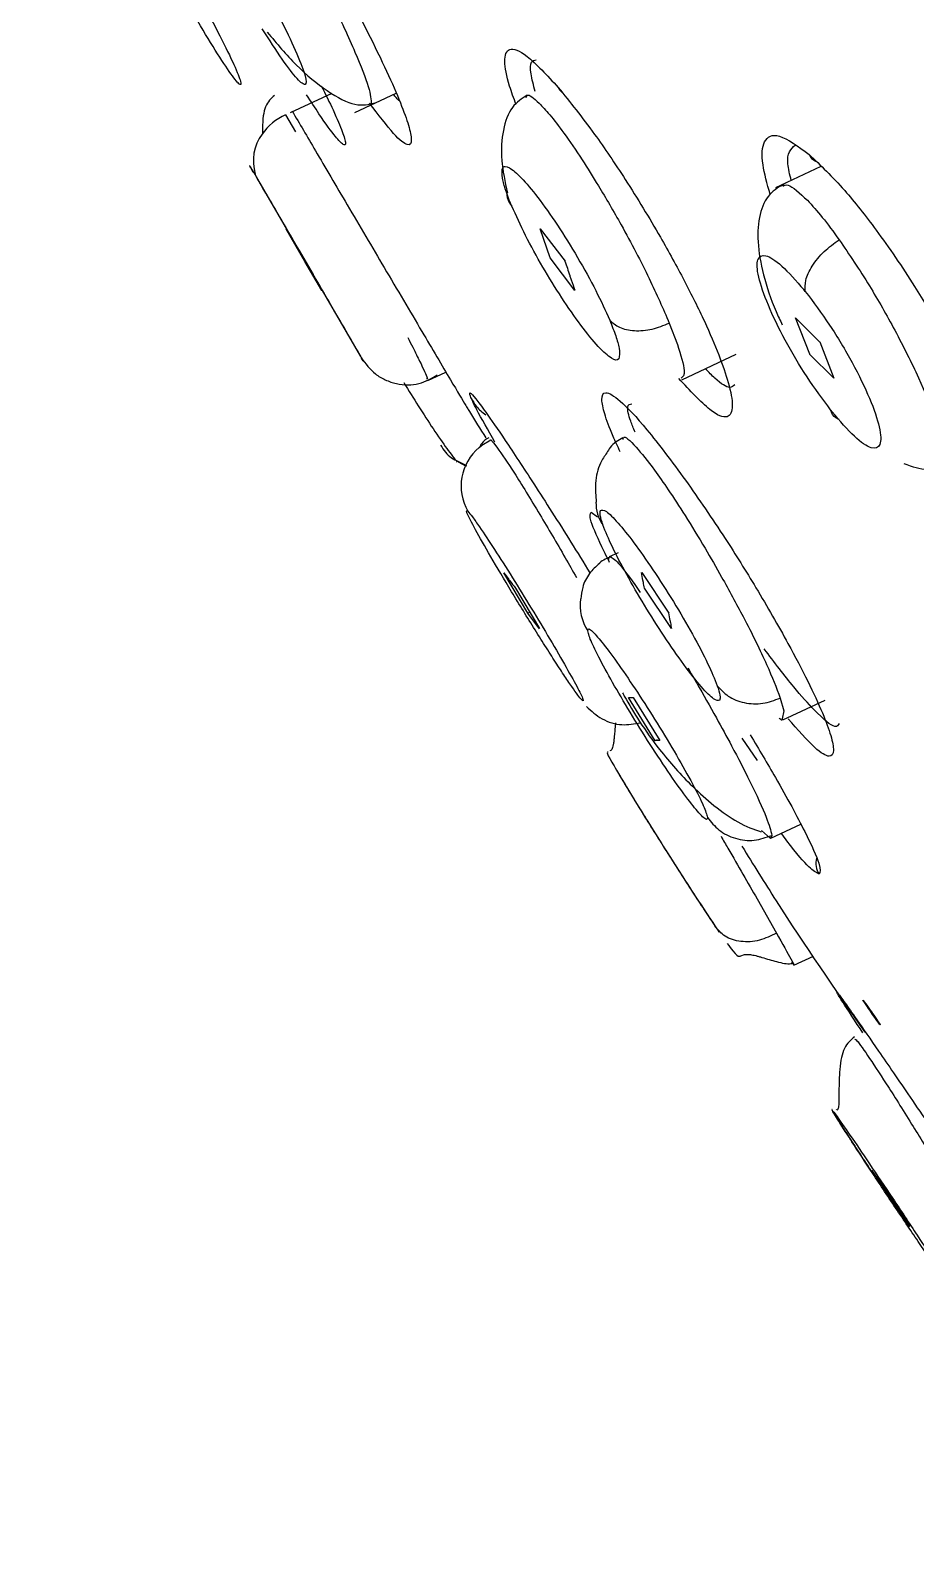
# Model space of a CAD drawing. Header units: millimetres. Extents: x 6110 to 6704, y -2661 to -1821.
# Drawn here: x 6568.863 to 6571.052, y -2184.865 to -2181.088 of the extents above; entities that cross this region are included whole.
import ezdxf

# ---------------------------------------------------------------- set-up
doc = ezdxf.new("R2010")
doc.units = ezdxf.units.MM
doc.header["$LTSCALE"] = 0.1
doc.layers.get('0').update_dxf_attribs({"lineweight": 15})

msp = doc.modelspace()

# ---------------------------------------------------------------- linework, layer by layer
at = {"linetype": 'Continuous', "lineweight": 25}
for p, q in [((6569.506, -2181.291), (6569.6092, -2181.2426)), ((6569.665, -2181.2908), (6569.7675, -2181.2428)), ((6569.4936, -2181.2967), (6569.5184, -2181.3385)), ((6570.8187, -2181.4243), (6570.706, -2181.4771)), ((6569.4262, -2181.4588), (6569.419, -2181.4431)), ((6569.4243, -2181.4556), (6569.5192, -2181.6187)), ((6569.5416, -2181.6593), (6569.4951, -2181.5791)), ((6569.4951, -2181.5791), (6569.5374, -2181.6515)), ((6570.1486, -2181.6504), (6570.1238, -2181.5782)), ((6570.1242, -2181.5783), (6570.1854, -2181.6586)), ((6569.5374, -2181.6506), (6569.5837, -2181.7309)), ((6570.2098, -2181.7307), (6570.1486, -2181.6504)), ((6569.5837, -2181.7313), (6569.5416, -2181.6591)), ((6569.5434, -2181.6602), (6569.6795, -2181.894)), ((6570.7799, -2181.7335), (6570.7762, -2181.7289)), ((6570.7558, -2181.7985), (6570.8155, -2181.8585)), ((6570.7908, -2181.8884), (6570.756, -2181.7986)), ((6570.4434, -2181.8116), (6570.4635, -2181.8643)), ((6570.8155, -2181.8584), (6570.8503, -2181.9482)), ((6570.4742, -2181.9519), (6570.609, -2181.8888)), ((6570.8503, -2181.9483), (6570.7906, -2181.8883)), ((6569.8455, -2181.9541), (6569.8907, -2181.933)), ((6569.9981, -2182.1016), (6570.0017, -2182.1004)), ((6570.0017, -2182.1004), (6570.0084, -2182.1081)), ((6570.0084, -2182.1081), (6570.0167, -2182.1188)), ((6569.9211, -2182.1552), (6569.9407, -2182.1659)), ((6569.9217, -2182.154), (6569.9415, -2182.1642)), ((6570.2503, -2182.2792), (6570.2656, -2182.2907)), ((6570.2937, -2182.3968), (6570.2943, -2182.3913)), ((6570.2943, -2182.3913), (6570.2969, -2182.3895)), ((6570.3172, -2182.3797), (6570.2945, -2182.3903)), ((6570.0933, -2182.5294), (6570.0342, -2182.4295)), ((6570.3751, -2182.429), (6570.4418, -2182.529)), ((6570.0629, -2182.4675), (6570.122, -2182.5673)), ((6570.4488, -2182.5674), (6570.3819, -2182.4675)), ((6570.0932, -2182.5292), (6570.0988, -2182.526)), ((6570.1218, -2182.5678), (6570.0932, -2182.5292)), ((6570.4083, -2182.8448), (6570.3422, -2182.7381)), ((6570.3537, -2182.7378), (6570.4199, -2182.8445)), ((6570.7179, -2182.7393), (6570.7268, -2182.7712)), ((6570.7241, -2182.7936), (6570.8292, -2182.7444)), ((6570.7268, -2182.7712), (6570.7227, -2182.7906)), ((6570.4083, -2182.8445), (6570.4143, -2182.8422)), ((6570.6614, -2182.8936), (6570.6239, -2182.8389)), ((6570.6949, -2183.0862), (6570.7688, -2183.0516)), ((6570.6938, -2183.0864), (6570.6716, -2183.0672)), ((6570.697, -2183.0792), (6570.6938, -2183.0864)), ((6570.6606, -2183.2364), (6570.7086, -2183.3207)), ((6570.7518, -2183.4), (6570.7998, -2183.3775)), ((6570.9225, -2183.487), (6570.923, -2183.4874)), ((6571.0075, -2184.0036), (6570.9446, -2183.908)), ((6570.9448, -2183.9082), (6570.9754, -2183.9515)), ((6570.9752, -2183.9513), (6571.0381, -2184.0469)), ((6571.0381, -2184.0469), (6571.0074, -2184.0035))]:
    msp.add_line(p, q, dxfattribs=at)
at = {"linetype": 'Continuous', "lineweight": 25, "flags": 128}
msp.add_lwpolyline([(6569.9726, -2182.1191), (6569.9792, -2182.1139), (6570.0017, -2182.1004)], dxfattribs=at)
at = {"linetype": 'Continuous', "lineweight": 25}
for centre, radius, start, end in [((6570.1938, -2181.2189), 0.0271, 201.6601, 233.2171), ((6569.552, -2181.4265), 0.1423, 114.217, 144.6417), ((6569.5244, -2181.4101), 0.1104, 143.2904, 197.3444), ((6570.8208, -2181.3813), 0.0341, 202.3752, 241.8322), ((6570.0952, -2181.4874), 0.0543, 178.4554, 220.1497), ((6570.053, -2182.2144), 0.1247, 130.1524, 210.1791), ((6570.357, -2182.2563), 0.0952, 179.1449, 215.0792), ((6570.344, -2182.5081), 0.1215, 173.3873, 212.3818), ((6570.8562, -2183.1479), 0.0502, 165.5803, 212.8298)]:
    msp.add_arc(centre, radius, start, end, dxfattribs=at)
for points, knots in [([(6564.9837, -2167.9566), (6565.0323, -2167.9721), (6565.1305, -2168.0035), (6565.3919, -2168.2792), (6565.7643, -2168.7807), (6566.2672, -2169.5637), (6566.8606, -2170.5756), (6567.5205, -2171.7696), (6568.2376, -2173.1344), (6568.9801, -2174.606), (6569.74, -2176.1695), (6570.4814, -2177.7528), (6571.1986, -2179.3387), (6571.8555, -2180.8551), (6572.4479, -2182.2852), (6572.9467, -2183.5637), (6573.3492, -2184.6754), (6573.636, -2185.5726), (6573.7966, -2186.2366), (6573.8415, -2186.6526), (6573.768, -2186.7072), (6573.735, -2186.7317)], [0, 0, 0, 0, 0.04229, 0.08533, 0.138911, 0.194045, 0.247626, 0.302761, 0.356342, 0.411476, 0.465057, 0.520191, 0.573772, 0.628906, 0.682487, 0.737622, 0.791202, 0.846337, 0.899918, 0.955052, 1, 1, 1, 1]), ([(6572.7768, -2185.9452), (6572.7857, -2185.9425), (6572.816, -2185.9332), (6572.8372, -2185.8636), (6572.8436, -2185.7412), (6572.8272, -2185.57), (6572.7795, -2185.3152), (6572.6888, -2184.9581), (6572.56, -2184.5285), (6572.3994, -2184.0423), (6572.2101, -2183.5074), (6571.9833, -2182.8998), (6571.7558, -2182.3164), (6571.5257, -2181.7439), (6571.3116, -2181.2236), (6571.0968, -2180.7127), (6570.8715, -2180.1857), (6570.647, -2179.6697), (6570.4264, -2179.1712), (6570.2064, -2178.68), (6569.9717, -2178.1625), (6569.79, -2177.7697), (6569.705, -2177.586)], [0, 0, 0, 0, 0.023573, 0.08049, 0.125319, 0.173301, 0.232298, 0.300033, 0.366492, 0.424592, 0.489306, 0.552139, 0.61571, 0.658744, 0.709633, 0.753028, 0.788973, 0.840737, 0.878519, 0.908178, 0.957079, 1, 1, 1, 1]), ([(6569.4605, -2180.6785), (6569.4936, -2180.7317), (6569.5515, -2180.8245), (6569.6335, -2180.9702), (6569.6964, -2181.0895), (6569.7455, -2181.1904), (6569.7795, -2181.2686), (6569.8001, -2181.3258), (6569.8079, -2181.3645), (6569.7982, -2181.3765), (6569.7647, -2181.3504), (6569.7233, -2181.296), (6569.7019, -2181.2679)], [0, 0, 0, 0, 0.135978, 0.23747, 0.336019, 0.424243, 0.509132, 0.589025, 0.66889, 0.771026, 0.881396, 1, 1, 1, 1]), ([(6569.4612, -2180.7454), (6569.4706, -2180.7615), (6569.4958, -2180.8043), (6569.546, -2180.8951), (6569.598, -2180.9957), (6569.6395, -2181.0822), (6569.6739, -2181.1592), (6569.7044, -2181.237), (6569.7053, -2181.2589), (6569.7058, -2181.2701)], [0, 0, 0, 0, 0.078194, 0.208995, 0.400585, 0.508234, 0.610938, 0.800708, 1, 1, 1, 1]), ([(6569.3823, -2180.8837), (6569.4002, -2180.9137), (6569.436, -2180.9739), (6569.4864, -2181.0688), (6569.5247, -2181.1496), (6569.5455, -2181.2053), (6569.5458, -2181.2275), (6569.5252, -2181.2124), (6569.4874, -2181.1638), (6569.4534, -2181.1104), (6569.4363, -2181.0836)], [0, 0, 0, 0, 0.124869, 0.250199, 0.375242, 0.500025, 0.62471, 0.749526, 0.874634, 1, 1, 1, 1]), ([(6569.284, -2181.0121), (6569.3006, -2181.0429), (6569.3337, -2181.1046), (6569.3689, -2181.1769), (6569.3859, -2181.2196), (6569.3818, -2181.2258), (6569.3573, -2181.1946), (6569.3161, -2181.131), (6569.2641, -2181.0439), (6569.2287, -2180.9803), (6569.211, -2180.9485)], [0, 0, 0, 0, 0.1250828, 0.2503697, 0.3753674, 0.5001074, 0.624755, 0.7495552, 0.8746375, 1, 1, 1, 1]), ([(6569.4487, -2181.0923), (6569.4723, -2181.1203), (6569.5213, -2181.1785), (6569.5994, -2181.2421), (6569.6701, -2181.2784), (6569.7, -2181.2706), (6569.715, -2181.2667)], [0, 0, 0, 0, 0.231522, 0.479605, 0.738046, 1, 1, 1, 1]), ([(6570.0642, -2181.271), (6570.0585, -2181.2553), (6570.0419, -2181.2101), (6570.0327, -2181.1573), (6570.0446, -2181.1266), (6570.0877, -2181.1418), (6570.1408, -2181.1989), (6570.1687, -2181.2289)], [0, 0, 0, 0, 0.100789, 0.290647, 0.503849, 0.74029, 1, 1, 1, 1]), ([(6570.1113, -2181.2385), (6570.1074, -2181.2233), (6570.0994, -2181.1922), (6570.0992, -2181.1637), (6570.1094, -2181.1615), (6570.1138, -2181.1606)], [0, 0, 0, 0, 0.350461, 0.714783, 1, 1, 1, 1]), ([(6569.5823, -2181.2245), (6569.5927, -2181.2455), (6569.6162, -2181.2933), (6569.6363, -2181.3415), (6569.6444, -2181.37), (6569.6383, -2181.3735), (6569.6172, -2181.3511), (6569.5871, -2181.3107), (6569.5566, -2181.2632), (6569.546, -2181.2466)], [0, 0, 0, 0, 0.121857, 0.276912, 0.432633, 0.575776, 0.718883, 0.902008, 1, 1, 1, 1]), ([(6570.1687, -2181.2289), (6570.198, -2181.2652), (6570.2502, -2181.3299), (6570.339, -2181.4616), (6570.4156, -2181.5872), (6570.4818, -2181.7076), (6570.5309, -2181.807), (6570.5678, -2181.8929), (6570.5929, -2181.9661), (6570.6031, -2182.0235), (6570.5897, -2182.0508), (6570.547, -2182.0349), (6570.4946, -2181.9785), (6570.4671, -2181.9489)], [0, 0, 0, 0, 0.1106093, 0.1973201, 0.2984059, 0.3744895, 0.4506859, 0.5216447, 0.5925679, 0.6782624, 0.7747439, 0.8819783, 1, 1, 1, 1]), ([(6569.4664, -2181.2484), (6569.4581, -2181.2559), (6569.4422, -2181.2704), (6569.4364, -2181.3092), (6569.4371, -2181.3402), (6569.4371, -2181.3447)], [0, 0, 0, 0, 0.48139, 0.924021, 1, 1, 1, 1]), ([(6569.7759, -2181.2621), (6569.7736, -2181.2603), (6569.77, -2181.2574), (6569.7634, -2181.2486), (6569.7612, -2181.2457)], [0, 0, 0, 0, 0.670321, 1, 1, 1, 1]), ([(6570.0919, -2181.2477), (6570.0786, -2181.2562), (6570.0518, -2181.2736), (6570.0303, -2181.3313), (6570.0248, -2181.4057), (6570.0369, -2181.4622), (6570.0428, -2181.4895)], [0, 0, 0, 0, 0.253489, 0.511544, 0.763248, 1, 1, 1, 1]), ([(6570.0893, -2181.2546), (6570.0899, -2181.2523), (6570.0925, -2181.2419), (6570.1154, -2181.2608), (6570.1475, -2181.2954), (6570.1834, -2181.3419), (6570.2246, -2181.4022), (6570.2729, -2181.4793), (6570.3311, -2181.579), (6570.3955, -2181.7018), (6570.4279, -2181.776), (6570.4434, -2181.8116)], [0, 0, 0, 0, 0.040398, 0.180881, 0.26599, 0.360852, 0.468538, 0.557977, 0.681654, 0.847151, 1, 1, 1, 1]), ([(6569.51, -2181.2867), (6569.5286, -2181.3185), (6569.5691, -2181.3876), (6569.6487, -2181.523), (6569.7427, -2181.6826), (6569.8009, -2181.7812), (6569.8314, -2181.8328)], [0, 0, 0, 0, 0.204002, 0.443216, 0.708538, 1, 1, 1, 1]), ([(6570.6928, -2181.493), (6570.6857, -2181.4672), (6570.6695, -2181.4088), (6570.6755, -2181.3554), (6570.7109, -2181.3375), (6570.7623, -2181.3748), (6570.7893, -2181.3943)], [0, 0, 0, 0, 0.192089, 0.433748, 0.703036, 1, 1, 1, 1]), ([(6570.745, -2181.4588), (6570.7414, -2181.4441), (6570.7295, -2181.3947), (6570.7443, -2181.3809), (6570.7547, -2181.3713)], [0, 0, 0, 0, 0.297966, 1, 1, 1, 1]), ([(6569.4142, -2181.4388), (6569.4129, -2181.4367), (6569.4041, -2181.4213), (6569.4048, -2181.4224), (6569.419, -2181.4465), (6569.4262, -2181.4588)], [0, 0, 0, 0, 0.0733217, 0.5290772, 1, 1, 1, 1]), ([(6569.4052, -2181.4229), (6569.4051, -2181.4226), (6569.4038, -2181.4208), (6569.4075, -2181.4274), (6569.4108, -2181.433)], [0, 0, 0, 0, 0.13423, 1, 1, 1, 1]), ([(6570.0304, -2181.4535), (6570.0295, -2181.4429), (6570.0277, -2181.4219), (6570.0456, -2181.4237), (6570.0758, -2181.4492), (6570.1173, -2181.4985), (6570.1664, -2181.5676), (6570.2169, -2181.6488), (6570.2636, -2181.7331), (6570.2852, -2181.7808), (6570.296, -2181.8046)], [0, 0, 0, 0, 0.125389, 0.247111, 0.367408, 0.489931, 0.617013, 0.745338, 0.872968, 1, 1, 1, 1]), ([(6570.7893, -2181.3943), (6570.8177, -2181.4214), (6570.8687, -2181.47), (6570.9605, -2181.5862), (6571.0427, -2181.7063), (6571.1158, -2181.8284), (6571.1709, -2181.9331), (6571.2146, -2182.0288), (6571.2464, -2182.1154), (6571.2646, -2182.1926), (6571.2603, -2182.2481), (6571.225, -2182.2662), (6571.1735, -2182.229), (6571.1462, -2182.2094)], [0, 0, 0, 0, 0.108627, 0.194825, 0.299315, 0.37476, 0.450157, 0.520776, 0.591352, 0.673529, 0.76905, 0.877866, 1, 1, 1, 1]), ([(6569.4262, -2181.4588), (6569.4319, -2181.4685), (6569.4434, -2181.4881), (6569.4597, -2181.5162), (6569.4679, -2181.5302)], [0, 0, 0, 0, 0.4999437, 1, 1, 1, 1]), ([(6570.0536, -2181.5225), (6570.0481, -2181.5088), (6570.0371, -2181.4815), (6570.0326, -2181.4628), (6570.0304, -2181.4535)], [0, 0, 0, 0, 0.499986, 1, 1, 1, 1]), ([(6570.7311, -2181.4657), (6570.717, -2181.4737), (6570.6878, -2181.4902), (6570.6649, -2181.5414), (6570.6596, -2181.6094), (6570.6746, -2181.6918), (6570.6974, -2181.7632), (6570.7176, -2181.805), (6570.723, -2181.816)], [0, 0, 0, 0, 0.168692, 0.348433, 0.536467, 0.730485, 0.928837, 1, 1, 1, 1]), ([(6570.7239, -2181.4732), (6570.7277, -2181.471), (6570.7389, -2181.4646), (6570.7666, -2181.4907), (6570.785, -2181.508)], [0, 0, 0, 0, 0.337002, 1, 1, 1, 1]), ([(6569.4679, -2181.5302), (6569.4818, -2181.5541), (6569.5093, -2181.6012), (6569.5563, -2181.682), (6569.6012, -2181.7591), (6569.6407, -2181.8272), (6569.6709, -2181.8793), (6569.6852, -2181.9042), (6569.6882, -2181.9094), (6569.682, -2181.8988), (6569.6816, -2181.8982)], [0, 0, 0, 0, 0.14228, 0.28039, 0.41689, 0.55591, 0.700099, 0.845701, 0.990532, 1, 1, 1, 1]), ([(6570.3192, -2181.8736), (6570.3201, -2181.8843), (6570.3218, -2181.9059), (6570.3025, -2181.9029), (6570.2695, -2181.8736), (6570.2258, -2181.8201), (6570.1775, -2181.7507), (6570.1297, -2181.6731), (6570.0852, -2181.5924), (6570.0643, -2181.546), (6570.0536, -2181.5225)], [0, 0, 0, 0, 0.127078, 0.254784, 0.383161, 0.509834, 0.632006, 0.752276, 0.874293, 1, 1, 1, 1]), ([(6570.785, -2181.508), (6570.797, -2181.5211), (6570.8208, -2181.5472), (6570.8494, -2181.586), (6570.8636, -2181.6054)], [0, 0, 0, 0, 0.499978, 1, 1, 1, 1]), ([(6570.7799, -2181.7335), (6570.7794, -2181.7247), (6570.7784, -2181.7061), (6570.7953, -2181.6704), (6570.8247, -2181.6338), (6570.8509, -2181.6147), (6570.8636, -2181.6054)], [0, 0, 0, 0, 0.2328762, 0.4888736, 0.7510381, 1, 1, 1, 1]), ([(6570.8636, -2181.6054), (6570.8887, -2181.6423), (6570.9351, -2181.711), (6571.0045, -2181.8329), (6571.0618, -2181.948), (6571.104, -2182.0505), (6571.1244, -2182.1255), (6571.1267, -2182.165), (6571.1149, -2182.1651), (6571.1119, -2182.1652)], [0, 0, 0, 0, 0.172138, 0.319746, 0.47949, 0.634688, 0.785343, 0.946114, 1, 1, 1, 1]), ([(6570.8426, -2182.0266), (6570.8229, -2182.0001), (6570.7839, -2181.9475), (6570.7283, -2181.8534), (6570.6853, -2181.7649), (6570.6609, -2181.6933), (6570.6588, -2181.6493), (6570.6792, -2181.6395), (6570.7194, -2181.6641), (6570.7572, -2181.7072), (6570.7762, -2181.7289)], [0, 0, 0, 0, 0.125254, 0.248645, 0.372146, 0.495811, 0.619118, 0.743209, 0.87057, 1, 1, 1, 1]), ([(6570.185, -2181.6582), (6570.1891, -2181.6702), (6570.1932, -2181.6825), (6570.1985, -2181.6981), (6570.2027, -2181.7102), (6570.2068, -2181.7219), (6570.2097, -2181.7304)], [0, 0, 0, 0, 0.495203, 0.513106, 0.644291, 1, 1, 1, 1]), ([(6570.7799, -2181.7335), (6570.8001, -2181.7603), (6570.8402, -2181.8135), (6570.8976, -2181.9101), (6570.9418, -2182.0006), (6570.9666, -2182.0737), (6570.9682, -2182.1179), (6570.946, -2182.126), (6570.9038, -2182.0983), (6570.8654, -2182.0536), (6570.8462, -2182.0312)], [0, 0, 0, 0, 0.126072, 0.250707, 0.374166, 0.497372, 0.621398, 0.74686, 0.873515, 1, 1, 1, 1]), ([(6570.296, -2181.8046), (6570.3033, -2181.811), (6570.3188, -2181.8243), (6570.3564, -2181.8322), (6570.4006, -2181.8291), (6570.4294, -2181.8173), (6570.4434, -2181.8116)], [0, 0, 0, 0, 0.233285, 0.488306, 0.749796, 1, 1, 1, 1]), ([(6570.296, -2181.8046), (6570.3015, -2181.8183), (6570.3125, -2181.8456), (6570.317, -2181.8643), (6570.3192, -2181.8736)], [0, 0, 0, 0, 0.499971, 1, 1, 1, 1]), ([(6569.8314, -2181.8328), (6569.8563, -2181.8749), (6569.9013, -2181.951), (6569.939, -2182.0143), (6569.9443, -2182.023), (6569.946, -2182.0257)], [0, 0, 0, 0, 0.461912, 0.833421, 1, 1, 1, 1]), ([(6569.7963, -2181.8475), (6569.8005, -2181.8557), (6569.8125, -2181.8791), (6569.831, -2181.9166), (6569.8476, -2181.9522), (6569.844, -2181.9496), (6569.8426, -2181.9486)], [0, 0, 0, 0, 0.114205, 0.324517, 0.729985, 1, 1, 1, 1]), ([(6570.4635, -2181.8643), (6570.4713, -2181.8898), (6570.4858, -2181.9368), (6570.4766, -2181.9447), (6570.4724, -2181.9482)], [0, 0, 0, 0, 0.543823, 1, 1, 1, 1]), ([(6569.6814, -2181.8978), (6569.692, -2181.9121), (6569.7086, -2181.9342), (6569.7406, -2181.953), (6569.7679, -2181.9625), (6569.7963, -2181.9654), (6569.8325, -2181.9616), (6569.8547, -2181.9484), (6569.8692, -2181.9398)], [0, 0, 0, 0, 0.234174, 0.362176, 0.49395, 0.626512, 0.756868, 1, 1, 1, 1]), ([(6570.6051, -2181.9643), (6570.6017, -2181.9677), (6570.5934, -2181.976), (6570.5658, -2181.9588), (6570.5406, -2181.933), (6570.5325, -2181.9246)], [0, 0, 0, 0, 0.323285, 0.781269, 1, 1, 1, 1]), ([(6569.7862, -2181.9588), (6569.7984, -2181.9785), (6569.8242, -2182.02), (6569.861, -2182.0765), (6569.8957, -2182.1272), (6569.9109, -2182.146), (6569.9188, -2182.1557)], [0, 0, 0, 0, 0.213586, 0.4514, 0.714758, 1, 1, 1, 1]), ([(6570.0118, -2182.1066), (6569.995, -2182.0768), (6569.9653, -2182.024), (6569.9491, -2181.9894), (6569.9486, -2181.9807), (6569.9622, -2181.9953), (6569.99, -2182.0326), (6570.0368, -2182.1005), (6570.1088, -2182.2101), (6570.184, -2182.3275), (6570.2313, -2182.4042), (6570.2471, -2182.4298)], [0, 0, 0, 0, 0.135261, 0.239793, 0.339575, 0.434608, 0.524882, 0.64386, 0.777602, 0.926045, 1, 1, 1, 1]), ([(6570.3219, -2182.1298), (6570.3157, -2182.1168), (6570.2978, -2182.0789), (6570.2822, -2182.0346), (6570.2736, -2181.9943), (6570.2831, -2181.9774), (6570.3194, -2181.999), (6570.3863, -2182.0694), (6570.4501, -2182.1553), (6570.4835, -2182.2003)], [0, 0, 0, 0, 0.06225, 0.181083, 0.294253, 0.44322, 0.610543, 0.796129, 1, 1, 1, 1]), ([(6569.946, -2182.0257), (6569.9469, -2182.0272), (6569.9606, -2182.0509), (6569.9755, -2182.0738), (6569.9894, -2182.0953)], [0, 0, 0, 0, 0.065772, 1, 1, 1, 1]), ([(6569.9539, -2181.9981), (6569.9575, -2182.0049), (6569.9654, -2182.02), (6569.9807, -2182.0322), (6569.9891, -2182.0389)], [0, 0, 0, 0, 0.449826, 1, 1, 1, 1]), ([(6570.3585, -2182.0814), (6570.3548, -2182.0721), (6570.3438, -2182.0448), (6570.3368, -2182.0142), (6570.3461, -2182.0123), (6570.3507, -2182.0114)], [0, 0, 0, 0, 0.204939, 0.600542, 1, 1, 1, 1]), ([(6570.8462, -2182.0312), (6570.8456, -2182.0304), (6570.8444, -2182.0289), (6570.8432, -2182.0273), (6570.8426, -2182.0266)], [0, 0, 0, 0, 0.499756, 1, 1, 1, 1]), ([(6570.8633, -2182.0499), (6570.8605, -2182.0488), (6570.8495, -2182.0446), (6570.8456, -2182.0343), (6570.8426, -2182.0266)], [0, 0, 0, 0, 0.25392, 1, 1, 1, 1]), ([(6569.9968, -2182.0954), (6569.9903, -2182.0989), (6569.9813, -2182.1037), (6569.9751, -2182.1166), (6569.9735, -2182.1201)], [0, 0, 0, 0, 0.7265197, 1, 1, 1, 1]), ([(6570.3287, -2182.0955), (6570.3171, -2182.1018), (6570.3014, -2182.1104), (6570.2913, -2182.1283), (6570.2887, -2182.1329)], [0, 0, 0, 0, 0.7422083, 1, 1, 1, 1]), ([(6570.329, -2182.0999), (6570.3292, -2182.0981), (6570.3303, -2182.0872), (6570.3572, -2182.1124), (6570.3987, -2182.1633), (6570.4417, -2182.2247), (6570.4839, -2182.2894), (6570.529, -2182.3635), (6570.5783, -2182.449), (6570.6333, -2182.5498), (6570.6877, -2182.6604), (6570.7081, -2182.7137), (6570.7179, -2182.7393)], [0, 0, 0, 0, 0.027208, 0.168249, 0.290021, 0.363783, 0.446007, 0.539344, 0.61687, 0.72407, 0.86751, 1, 1, 1, 1]), ([(6569.8772, -2182.1135), (6569.8851, -2182.1254), (6569.8966, -2182.143), (6569.9157, -2182.1514), (6569.9217, -2182.154)], [0, 0, 0, 0, 0.681713, 1, 1, 1, 1]), ([(6570.0167, -2182.1188), (6570.0298, -2182.1376), (6570.0568, -2182.1762), (6570.1188, -2182.2776), (6570.1739, -2182.371), (6570.2043, -2182.4249), (6570.2135, -2182.4412)], [0, 0, 0, 0, 0.298653, 0.611879, 0.882262, 1, 1, 1, 1]), ([(6570.2887, -2182.1329), (6570.2831, -2182.141), (6570.269, -2182.1612), (6570.2587, -2182.2043), (6570.2614, -2182.2391), (6570.2627, -2182.2549)], [0, 0, 0, 0, 0.267583, 0.66914, 1, 1, 1, 1]), ([(6571.0236, -2182.1591), (6571.0442, -2182.1666), (6571.0729, -2182.1771), (6571.092, -2182.1698), (6571.0975, -2182.1678)], [0, 0, 0, 0, 0.717029, 1, 1, 1, 1]), ([(6570.4835, -2182.2003), (6570.5162, -2182.2475), (6570.5746, -2182.3316), (6570.663, -2182.4735), (6570.7332, -2182.5954), (6570.788, -2182.7002), (6570.8236, -2182.7776), (6570.8451, -2182.8356), (6570.8524, -2182.8746), (6570.8415, -2182.8891), (6570.806, -2182.8685), (6570.761, -2182.8175), (6570.7373, -2182.7906)], [0, 0, 0, 0, 0.125543, 0.223863, 0.338133, 0.424133, 0.510258, 0.590646, 0.671003, 0.768336, 0.878013, 1, 1, 1, 1]), ([(6570.2267, -2182.7441), (6570.2238, -2182.7406), (6570.218, -2182.7337), (6570.2025, -2182.7119), (6570.1828, -2182.6827), (6570.1592, -2182.6465), (6570.1326, -2182.6049), (6570.0947, -2182.5444), (6570.0457, -2182.4644), (6569.9944, -2182.3775), (6569.9577, -2182.3122), (6569.9377, -2182.2724), (6569.9427, -2182.2756), (6569.9452, -2182.2771)], [0, 0, 0, 0, 0.06345, 0.126895, 0.190414, 0.254094, 0.317952, 0.382019, 0.509876, 0.633995, 0.754191, 0.875085, 1, 1, 1, 1]), ([(6569.9452, -2182.2771), (6569.9484, -2182.281), (6569.9548, -2182.2886), (6569.9674, -2182.3069), (6569.9738, -2182.316)], [0, 0, 0, 0, 0.4999739, 1, 1, 1, 1]), ([(6570.2817, -2182.3755), (6570.2684, -2182.3474), (6570.2421, -2182.2916), (6570.2476, -2182.2833), (6570.2503, -2182.2792)], [0, 0, 0, 0, 0.5029875, 1, 1, 1, 1]), ([(6570.2791, -2182.311), (6570.2763, -2182.3024), (6570.2707, -2182.2851), (6570.2723, -2182.2785), (6570.2731, -2182.2752)], [0, 0, 0, 0, 0.499919, 1, 1, 1, 1]), ([(6570.2731, -2182.2752), (6570.2769, -2182.2743), (6570.2844, -2182.2725), (6570.3148, -2182.3028), (6570.355, -2182.3529), (6570.403, -2182.4211), (6570.4542, -2182.5008), (6570.5019, -2182.5825), (6570.5413, -2182.6575), (6570.5551, -2182.6916), (6570.562, -2182.7087)], [0, 0, 0, 0, 0.12539, 0.247121, 0.367411, 0.489929, 0.61701, 0.745327, 0.872981, 1, 1, 1, 1]), ([(6569.9738, -2182.316), (6569.9855, -2182.3335), (6570.0085, -2182.3679), (6570.0545, -2182.4403), (6570.1024, -2182.5178), (6570.1494, -2182.596), (6570.1904, -2182.6665), (6570.2195, -2182.7192), (6570.234, -2182.7495), (6570.2291, -2182.7459), (6570.2267, -2182.7441)], [0, 0, 0, 0, 0.125399, 0.247116, 0.367423, 0.48993, 0.617018, 0.745337, 0.872984, 1, 1, 1, 1]), ([(6570.568, -2182.7445), (6570.5641, -2182.7454), (6570.5563, -2182.7472), (6570.524, -2182.7145), (6570.4808, -2182.6597), (6570.4311, -2182.5882), (6570.3814, -2182.5097), (6570.3366, -2182.4325), (6570.2992, -2182.3611), (6570.2859, -2182.3279), (6570.2791, -2182.311)], [0, 0, 0, 0, 0.127069, 0.254777, 0.383154, 0.509829, 0.632008, 0.752266, 0.8743, 1, 1, 1, 1]), ([(6570.2703, -2182.4062), (6570.2617, -2182.4141), (6570.2442, -2182.4301), (6570.2281, -2182.4614), (6570.2255, -2182.4845), (6570.2244, -2182.4942)], [0, 0, 0, 0, 0.357494, 0.730072, 1, 1, 1, 1]), ([(6570.3005, -2182.3897), (6570.2897, -2182.3935), (6570.2787, -2182.3975), (6570.2705, -2182.406), (6570.2703, -2182.4062)], [0, 0, 0, 0, 0.973628, 1, 1, 1, 1]), ([(6570.2958, -2182.4037), (6570.2914, -2182.3955), (6570.2853, -2182.3841), (6570.2824, -2182.3774), (6570.2817, -2182.3755)], [0, 0, 0, 0, 0.721668, 1, 1, 1, 1]), ([(6570.2969, -2182.3895), (6570.3036, -2182.3934), (6570.317, -2182.4013), (6570.3531, -2182.4521), (6570.3714, -2182.4779)], [0, 0, 0, 0, 0.492271, 1, 1, 1, 1]), ([(6570.0342, -2182.4295), (6570.0377, -2182.4343), (6570.0421, -2182.4403), (6570.0468, -2182.4467), (6570.048, -2182.4483), (6570.0484, -2182.4488), (6570.0533, -2182.4546), (6570.0581, -2182.4613), (6570.0629, -2182.4678)], [0, 0, 0, 0, 0.371067, 0.46702, 0.492659, 0.502008, 0.503295, 1, 1, 1, 1]), ([(6570.3819, -2182.4675), (6570.381, -2182.4627), (6570.3798, -2182.4568), (6570.3787, -2182.4504), (6570.3783, -2182.4488), (6570.3783, -2182.4482), (6570.3767, -2182.4423), (6570.3758, -2182.4355), (6570.3748, -2182.4287)], [0, 0, 0, 0, 0.370961, 0.466935, 0.492618, 0.502051, 0.503305, 1, 1, 1, 1]), ([(6570.4417, -2182.5287), (6570.4428, -2182.535), (6570.4439, -2182.5417), (6570.4454, -2182.5499), (6570.4467, -2182.5564), (6570.4479, -2182.5626), (6570.4487, -2182.5671)], [0, 0, 0, 0, 0.49519, 0.513066, 0.644263, 1, 1, 1, 1]), ([(6570.2414, -2182.5731), (6570.2417, -2182.5706), (6570.2421, -2182.5654), (6570.2497, -2182.5717), (6570.2534, -2182.5748)], [0, 0, 0, 0, 0.499957, 1, 1, 1, 1]), ([(6570.5259, -2183.0333), (6570.5176, -2183.0243), (6570.501, -2183.0063), (6570.4585, -2182.9481), (6570.4093, -2182.8752), (6570.3583, -2182.7947), (6570.312, -2182.7172), (6570.2747, -2182.6502), (6570.2481, -2182.597), (6570.2437, -2182.5812), (6570.2414, -2182.5731)], [0, 0, 0, 0, 0.12707, 0.254782, 0.383156, 0.50983, 0.632, 0.752283, 0.874292, 1, 1, 1, 1]), ([(6570.2534, -2182.5748), (6570.2616, -2182.5836), (6570.2777, -2182.601), (6570.3179, -2182.6559), (6570.3642, -2182.7241), (6570.4142, -2182.8022), (6570.4625, -2182.8825), (6570.5028, -2182.9543), (6570.5311, -2183.0105), (6570.5356, -2183.0268), (6570.5379, -2183.035)], [0, 0, 0, 0, 0.125392, 0.247122, 0.367405, 0.489923, 0.617014, 0.745333, 0.872979, 1, 1, 1, 1]), ([(6570.8638, -2182.8019), (6570.8613, -2182.8063), (6570.8547, -2182.818), (6570.8114, -2182.7802), (6570.7497, -2182.712), (6570.7035, -2182.651), (6570.6782, -2182.6176)], [0, 0, 0, 0, 0.194229, 0.515963, 0.734887, 1, 1, 1, 1]), ([(6570.4894, -2182.6653), (6570.4967, -2182.6776), (6570.5205, -2182.7177), (6570.5577, -2182.7838), (6570.6028, -2182.867), (6570.649, -2182.9563), (6570.6878, -2183.0409), (6570.694, -2183.0668), (6570.697, -2183.0792)], [0, 0, 0, 0, 0.069077, 0.225924, 0.356183, 0.536324, 0.777367, 1, 1, 1, 1]), ([(6570.562, -2182.7087), (6570.5704, -2182.7179), (6570.588, -2182.7374), (6570.6284, -2182.753), (6570.6746, -2182.7555), (6570.7037, -2182.7446), (6570.7179, -2182.7393)], [0, 0, 0, 0, 0.233254, 0.488295, 0.749778, 1, 1, 1, 1]), ([(6570.562, -2182.7087), (6570.5648, -2182.7173), (6570.5704, -2182.7346), (6570.5688, -2182.7412), (6570.568, -2182.7445)], [0, 0, 0, 0, 0.499978, 1, 1, 1, 1]), ([(6570.3277, -2182.7267), (6570.3292, -2182.7292), (6570.3417, -2182.7518), (6570.3711, -2182.8013), (6570.4254, -2182.8773), (6570.4899, -2182.9496), (6570.5567, -2183.0089), (6570.617, -2183.0515), (6570.6521, -2183.064), (6570.6706, -2183.0706)], [0, 0, 0, 0, 0.01705, 0.149201, 0.300763, 0.520717, 0.660299, 0.820489, 1, 1, 1, 1]), ([(6570.3422, -2182.738), (6570.3435, -2182.7381), (6570.3453, -2182.7381), (6570.3472, -2182.7381), (6570.3497, -2182.7381), (6570.3517, -2182.738), (6570.3536, -2182.7379)], [0, 0, 0, 0, 0.353839, 0.48614, 0.50488, 1, 1, 1, 1]), ([(6570.2383, -2182.7601), (6570.2506, -2182.7713), (6570.2758, -2182.7943), (6570.3253, -2182.809), (6570.3569, -2182.8031), (6570.372, -2182.8003)], [0, 0, 0, 0, 0.328552, 0.678829, 1, 1, 1, 1]), ([(6570.7227, -2182.7906), (6570.7227, -2182.7921), (6570.7227, -2182.7961), (6570.7179, -2182.7915), (6570.7149, -2182.7887)], [0, 0, 0, 0, 0.389852, 1, 1, 1, 1]), ([(6570.3105, -2182.8005), (6570.3103, -2182.8017), (6570.3095, -2182.8072), (6570.3086, -2182.8186), (6570.3073, -2182.8324), (6570.3063, -2182.843), (6570.3056, -2182.8488), (6570.3053, -2182.8505), (6570.3053, -2182.8507)], [0, 0, 0, 0, 0.0879191, 0.4008139, 0.6640995, 0.8860996, 0.9877298, 1, 1, 1, 1]), ([(6570.3053, -2182.8507), (6570.3051, -2182.852), (6570.3044, -2182.8566), (6570.3028, -2182.8626), (6570.2999, -2182.8689), (6570.2979, -2182.8692), (6570.2965, -2182.8695)], [0, 0, 0, 0, 0.079233, 0.268925, 0.493958, 1, 1, 1, 1]), ([(6570.4197, -2182.8444), (6570.4178, -2182.8445), (6570.4158, -2182.8445), (6570.4133, -2182.8445), (6570.4114, -2182.8445), (6570.4096, -2182.8445), (6570.4083, -2182.8445)], [0, 0, 0, 0, 0.495208, 0.5131, 0.644291, 1, 1, 1, 1]), ([(6570.6435, -2182.8304), (6570.6651, -2182.8664), (6570.7196, -2182.9576), (6570.7818, -2183.0732), (6570.8208, -2183.1592), (6570.8162, -2183.1699), (6570.814, -2183.1752)], [0, 0, 0, 0, 0.1881898, 0.4769152, 0.739651, 1, 1, 1, 1]), ([(6570.2922, -2182.8728), (6570.291, -2182.8731), (6570.2877, -2182.8736), (6570.2948, -2182.8869), (6570.3087, -2182.9104), (6570.3128, -2182.9174)], [0, 0, 0, 0, 0.282287, 0.786158, 1, 1, 1, 1]), ([(6570.3127, -2182.9175), (6570.3231, -2182.9351), (6570.3441, -2182.9707), (6570.3958, -2183.0545), (6570.4535, -2183.1458), (6570.5121, -2183.2368), (6570.5415, -2183.2809), (6570.5564, -2183.3032)], [0, 0, 0, 0, 0.193476, 0.391689, 0.590069, 0.792515, 1, 1, 1, 1]), ([(6570.3128, -2182.9174), (6570.3191, -2182.9284), (6570.3306, -2182.9483), (6570.3582, -2182.9936), (6570.3863, -2183.039), (6570.4166, -2183.0874), (6570.4477, -2183.1365), (6570.4788, -2183.1851), (6570.5088, -2183.2315), (6570.537, -2183.2745), (6570.5523, -2183.2972), (6570.56, -2183.3086)], [0, 0, 0, 0, 0.134968, 0.244872, 0.353352, 0.45947, 0.564588, 0.670369, 0.778275, 0.888702, 1, 1, 1, 1]), ([(6570.5379, -2183.035), (6570.5377, -2183.0375), (6570.5372, -2183.0427), (6570.5297, -2183.0364), (6570.5259, -2183.0333)], [0, 0, 0, 0, 0.4999731, 1, 1, 1, 1]), ([(6570.5379, -2183.035), (6570.5467, -2183.0459), (6570.565, -2183.0687), (6570.6064, -2183.0888), (6570.6535, -2183.0945), (6570.6827, -2183.0842), (6570.697, -2183.0792)], [0, 0, 0, 0, 0.233323, 0.488333, 0.74979, 1, 1, 1, 1]), ([(6570.5713, -2183.0814), (6570.5771, -2183.0914), (6570.6091, -2183.1463), (6570.6374, -2183.1959), (6570.6606, -2183.2364)], [0, 0, 0, 0, 0.181033, 1, 1, 1, 1]), ([(6570.814, -2183.1752), (6570.8068, -2183.1709), (6570.7914, -2183.1619), (6570.756, -2183.1224), (6570.7253, -2183.0803), (6570.7208, -2183.0741)], [0, 0, 0, 0, 0.427834, 0.915845, 1, 1, 1, 1]), ([(6570.623, -2183.1059), (6570.6511, -2183.1511), (6570.7479, -2183.3073), (6570.8525, -2183.4584), (6570.9268, -2183.5659)], [0, 0, 0, 0, 0.289297, 1, 1, 1, 1]), ([(6570.7086, -2183.3207), (6570.6946, -2183.3275), (6570.6657, -2183.3417), (6570.6197, -2183.344), (6570.5797, -2183.3314), (6570.564, -2183.3124), (6570.5564, -2183.3032)], [0, 0, 0, 0, 0.243172, 0.503577, 0.761977, 1, 1, 1, 1]), ([(6570.5564, -2183.3032), (6570.5582, -2183.3059), (6570.5618, -2183.3112), (6570.5651, -2183.316), (6570.5667, -2183.3184)], [0, 0, 0, 0, 0.50013, 1, 1, 1, 1]), ([(6570.5868, -2183.3467), (6570.5916, -2183.3531), (6570.6065, -2183.3734), (6570.6163, -2183.3806), (6570.6218, -2183.376), (6570.6314, -2183.3734), (6570.6382, -2183.3733), (6570.6437, -2183.3738), (6570.6501, -2183.375), (6570.6573, -2183.3766), (6570.665, -2183.3787), (6570.6766, -2183.3821), (6570.692, -2183.3868), (6570.7178, -2183.3938), (6570.7385, -2183.3985), (6570.7478, -2183.3955), (6570.7496, -2183.3949)], [0, 0, 0, 0, 0.120403, 0.377676, 0.54122, 0.592793, 0.612805, 0.630154, 0.646241, 0.662591, 0.680506, 0.700821, 0.750116, 0.811335, 0.962873, 1, 1, 1, 1]), ([(6570.7086, -2183.3207), (6570.7228, -2183.3462), (6570.748, -2183.3912), (6570.7502, -2183.3964), (6570.7512, -2183.3987)], [0, 0, 0, 0, 0.567328, 1, 1, 1, 1]), ([(6570.7512, -2183.3987), (6570.7514, -2183.3992), (6570.7528, -2183.4019), (6570.7494, -2183.3965), (6570.7466, -2183.392)], [0, 0, 0, 0, 0.171973, 1, 1, 1, 1]), ([(6570.9224, -2183.5679), (6570.9035, -2183.5392), (6570.8715, -2183.4903), (6570.8567, -2183.466), (6570.8587, -2183.4668), (6570.8759, -2183.4902), (6570.9085, -2183.5365), (6570.9613, -2183.6127), (6571.0402, -2183.7279), (6571.1418, -2183.8773), (6571.212, -2183.9816), (6571.2488, -2184.0363)], [0, 0, 0, 0, 0.1338164, 0.227431, 0.3176969, 0.4046047, 0.488148, 0.5952889, 0.7163394, 0.851235, 1, 1, 1, 1]), ([(6570.923, -2183.4874), (6570.9228, -2183.487), (6570.9221, -2183.4857), (6570.9378, -2183.508), (6570.9518, -2183.5277), (6570.9655, -2183.5474), (6570.9657, -2183.5476)], [0, 0, 0, 0, 0.222962, 0.613899, 0.994817, 1, 1, 1, 1]), ([(6570.9647, -2183.5481), (6570.9636, -2183.5466), (6570.9502, -2183.5273), (6570.9336, -2183.5034), (6570.9263, -2183.4926), (6570.9225, -2183.487)], [0, 0, 0, 0, 0.039026, 0.500226, 1, 1, 1, 1]), ([(6570.902, -2183.5775), (6570.8925, -2183.585), (6570.8747, -2183.5989), (6570.8657, -2183.6437), (6570.8634, -2183.6836), (6570.8632, -2183.7067), (6570.8632, -2183.7231), (6570.8632, -2183.7334), (6570.8629, -2183.7422), (6570.8623, -2183.7495), (6570.8613, -2183.7548), (6570.8592, -2183.7601), (6570.8577, -2183.7583), (6570.8567, -2183.7569)], [0, 0, 0, 0, 0.299578, 0.564921, 0.6726581, 0.7590724, 0.7942752, 0.8246358, 0.8511706, 0.8757515, 0.9008745, 0.9290737, 1, 1, 1, 1]), ([(6570.9023, -2183.5837), (6570.9029, -2183.583), (6570.9044, -2183.5811), (6570.9315, -2183.6192), (6570.9787, -2183.6905), (6571.039, -2183.7864), (6571.1094, -2183.901), (6571.1546, -2183.9774), (6571.1797, -2184.0198)], [0, 0, 0, 0, 0.0970708, 0.2748594, 0.4506102, 0.6359601, 0.7977002, 1, 1, 1, 1]), ([(6570.8462, -2183.7569), (6570.8456, -2183.757), (6570.8443, -2183.7573), (6570.8615, -2183.7847), (6570.883, -2183.8179), (6570.8943, -2183.8354)], [0, 0, 0, 0, 0.298201, 0.630503, 1, 1, 1, 1]), ([(6570.8927, -2183.833), (6570.8802, -2183.8136), (6570.8553, -2183.7751), (6570.8439, -2183.7554), (6570.8547, -2183.7691), (6570.8876, -2183.8164), (6570.9374, -2183.8896), (6570.9967, -2183.978), (6571.0589, -2184.0714), (6571.092, -2184.122), (6571.1086, -2184.1475)], [0, 0, 0, 0, 0.125229, 0.248575, 0.372047, 0.49567, 0.618938, 0.743093, 0.870626, 1, 1, 1, 1]), ([(6570.8901, -2183.829), (6570.8979, -2183.8411), (6570.9072, -2183.8553), (6570.9187, -2183.8728), (6570.9204, -2183.8754)], [0, 0, 0, 0, 0.850812, 1, 1, 1, 1]), ([(6570.8954, -2183.8372), (6570.895, -2183.8365), (6570.8941, -2183.8351), (6570.8932, -2183.8337), (6570.8927, -2183.833)], [0, 0, 0, 0, 0.501304, 1, 1, 1, 1]), ([(6571.1086, -2184.1475), (6571.1218, -2184.1679), (6571.1481, -2184.2085), (6571.161, -2184.2303), (6571.1508, -2184.2175), (6571.1179, -2184.1704), (6571.0674, -2184.0961), (6571.007, -2184.0062), (6570.9446, -2183.9124), (6570.9118, -2183.8622), (6570.8954, -2183.8372)], [0, 0, 0, 0, 0.126078, 0.250717, 0.374168, 0.497379, 0.621405, 0.746862, 0.873523, 1, 1, 1, 1]), ([(6570.9204, -2183.8754), (6570.9281, -2183.8871), (6570.9364, -2183.8998), (6570.9459, -2183.9141), (6570.9465, -2183.9151)], [0, 0, 0, 0, 0.930155, 1, 1, 1, 1])]:
    msp.add_open_spline(points, degree=3, knots=knots, dxfattribs=at)

doc.saveas('drawing.dxf')
